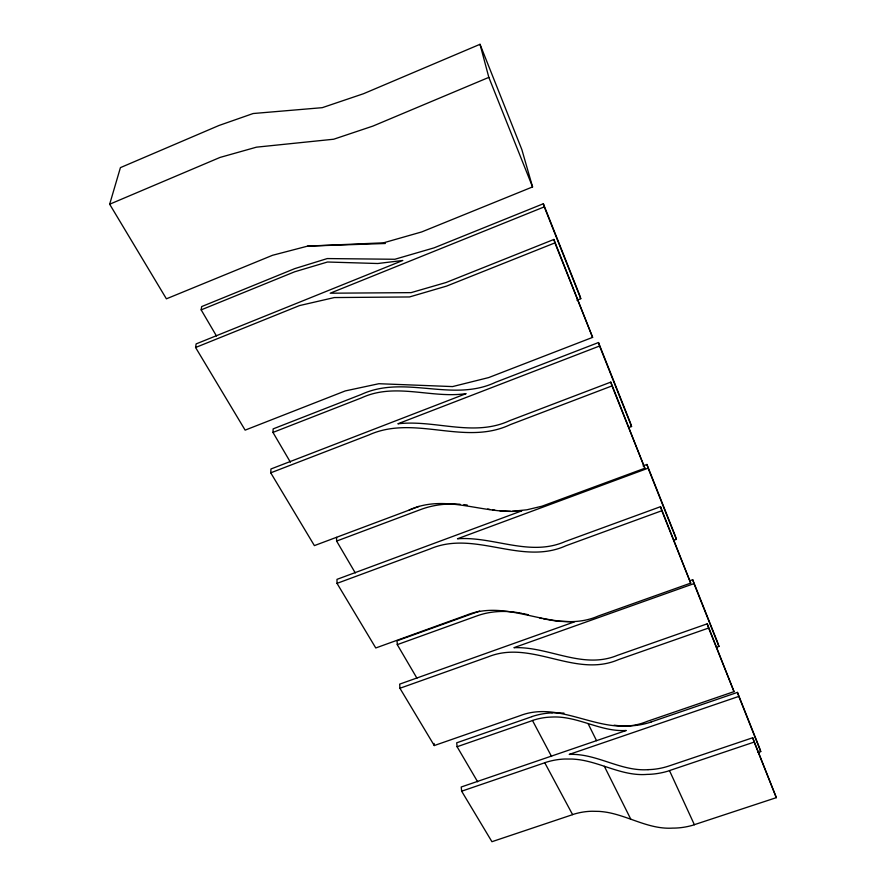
<?xml version="1.0" encoding="UTF-8"?>
<svg xmlns="http://www.w3.org/2000/svg" width="886" height="886" viewBox="0 0 886 886"><rect width="100%" height="100%" fill="white"/><g stroke="black" fill="none" stroke-linecap="round" stroke-linejoin="round"><path stroke-width="1.33" d="M419.034 506.393L314.386 545.61L270.739 472.825L270.95 468.982L466.114 393.639C431.305 398.733 395.145 382.143 361.466 397.892L272.966 432.423L290.409 462.204M272.966 432.423L273.154 428.879L361.333 394.447C404.548 374.413 452.425 402.787 495.606 382.265L598.493 342.539L630.4 422.877L631.563 426.52L628.982 427.484M201.166 309.867L201.654 306.589L294.75 268.624L327.255 258.568L394.857 259.266L434.096 247.847L543.351 203.747L544.281 206.87L330.201 293.211L411.082 292.635L446.057 282.512L553.894 239.453L592.612 337.378L488.673 377.58L452.569 386.584L378.876 383.716L345.285 390.914L245.134 430.131L195.584 347.5L196.116 343.912L402.809 260.473L377.746 263.519L327.499 262.012L294.628 271.803L201.166 309.867L216.472 335.982M109.665 204.223L120.418 167.631L218.997 125.48L253.13 113.53L322.26 107.671L363.559 93.706L480.013 44.3L521.876 149.679L532.564 186.924L421.67 231.944L383.494 242.83L307.686 246.109L272.523 255.29L166.402 298.826L109.665 204.223L220.027 157.431L256.486 147.165L333.701 139.224L372.962 126.067L488.839 77.381L480.013 44.3M195.584 347.5L299.501 305.581L334.31 297.563L409.498 296.954L446.588 286.1L554.902 242.897L553.894 239.453M576.908 300.21L580.762 298.693L579.732 295.326L543.351 203.747M270.739 472.825L368.908 434.96C414.637 414.283 464.607 446.356 510.314 424.627L611.993 385.908L610.808 382.11L509.561 420.706C473.445 437.385 435.07 419.466 397.88 423.796L599.567 346.016L598.493 342.539M355.286 572.932L336.614 541.069L420.651 509.55C433.199 504.832 446.788 503.248 460.122 504.256M643.037 465.903L646.924 464.463L675.143 535.498L676.395 539.33L673.803 540.272M610.808 382.11L644.853 468.24L541.977 506.205L526.849 509.804L512.374 511.255M660.513 506.692L690.703 583.11L598.36 615.991C554.293 635.362 509.727 597.12 465.737 615.46L375.764 647.976L337.023 583.365L430.053 548.932C474.708 529.684 521.322 565.988 566.021 545.71L661.809 510.735L660.513 506.692L565.102 541.567C529.629 557.117 493.491 536.096 457.475 538.777L648.12 468.185L646.924 464.463M416.941 678.189L397.282 644.643L477.011 615.87C489.847 611.218 503.857 610.465 517.28 612.547M690.128 580.629L692.697 579.71L717.627 642.461L718.956 646.437L716.475 647.289M399.929 688.267L487.987 656.925C531.534 639.127 574.804 678.432 618.439 659.649L708.634 628.03L734.018 691.623L646.88 721.481C603.887 739.4 562.477 698.877 519.595 715.844L434.273 745.547L399.929 688.267L399.675 684.136L574.582 621.806L557.56 621.296L543.328 618.827M718.956 646.437L693.982 583.608L513.924 647.688C548.799 646.271 582.578 669.816 617.387 655.363L707.238 623.822L734.018 691.623M409.177 510.026C446.046 493.114 484.055 515.176 521.821 510.834L336.99 579.355L337.023 583.365M531.866 716.685L456.7 742.811L457.098 746.732L477.643 781.795M457.098 746.732L532.508 720.551L551.546 756.478M651.066 721.979L737.462 692.387L759.368 747.518L760.742 751.583L758.128 752.458M461.65 791.198L544.768 762.768L572.6 814.655L491.929 841.7L461.65 791.198L461.218 787.001L626.236 730.485C600.442 732.113 577.772 715.711 552.056 717.04A67.701 48.298 -29.6 0 0 550.815 717.095A53.592 37.987 -29.2 0 0 532.486 720.462M760.742 751.583L738.813 696.407L569.233 754.407C596.234 753.222 619.668 770.942 646.658 769.746A68.133 48.918 -23.1 0 0 648.043 769.712M776.335 797.655L754.152 742.08L669.473 770.576L694.358 824.678L776.335 797.655L752.701 737.761L668.321 766.202A54.688 39.549 -23.3 0 1 648.065 769.635M479.658 611.052L397.061 640.799L397.282 644.643M630.544 725.911L623.146 725.966A87.271 59.816 -22.9 0 1 614.596 725.246L614.109 725.18M307.686 246.109L385.355 243.495M510.557 511.322L499.959 510.812M564.005 713.13L553.429 712.765A73.438 52.396 -29.6 0 0 552.078 712.82M463.854 504.599L467.221 505.009M492.472 509.871L494.92 510.236M518.487 612.724L521.743 613.3M487.677 509.051L490.036 509.505M522.862 613.533L528.41 614.773M539.663 617.919L542.088 618.55M604.363 766.324L630.832 819.273M588.06 723.585L596.555 740.685M488.839 77.381L532.564 186.924M554.902 242.897L592.612 337.378M611.993 385.908L644.853 468.24M661.809 510.735L690.703 583.11M544.281 206.87L580.762 298.693M599.567 346.016L631.563 426.52M648.12 468.185L676.395 539.33M737.462 692.387L738.813 696.407M752.701 737.761L754.152 742.08M692.697 579.71L693.982 583.608M707.238 623.822L708.634 628.03M434.096 743.454L434.273 745.547M336.58 537.359L336.614 541.069M694.38 824.777A58.531 44.278 -22.9 0 1 672.507 828.111A71.467 53.703 -22.7 0 1 671.023 828.188C648.552 828.964 629.027 816.327 607.508 812.407A92.055 71.799 -32.1 0 0 599.213 811.399L592.114 811.255A58.587 45.086 -30.6 0 0 572.589 814.577M669.495 770.676A60.536 43.779 -23.3 0 1 646.968 774.397A73.903 53.071 -23.1 0 1 645.451 774.508C622.648 775.737 602.513 763.422 580.574 759.9A95.323 71.168 -31.4 0 0 572.09 759.047L564.825 759.025A60.636 44.643 -30.1 0 0 544.757 762.702M651.077 722.046A57.258 39.848 -23.5 0 1 630.566 725.855M531.855 716.597A59.329 42.052 -29.2 0 1 552.056 712.898"/></g></svg>
